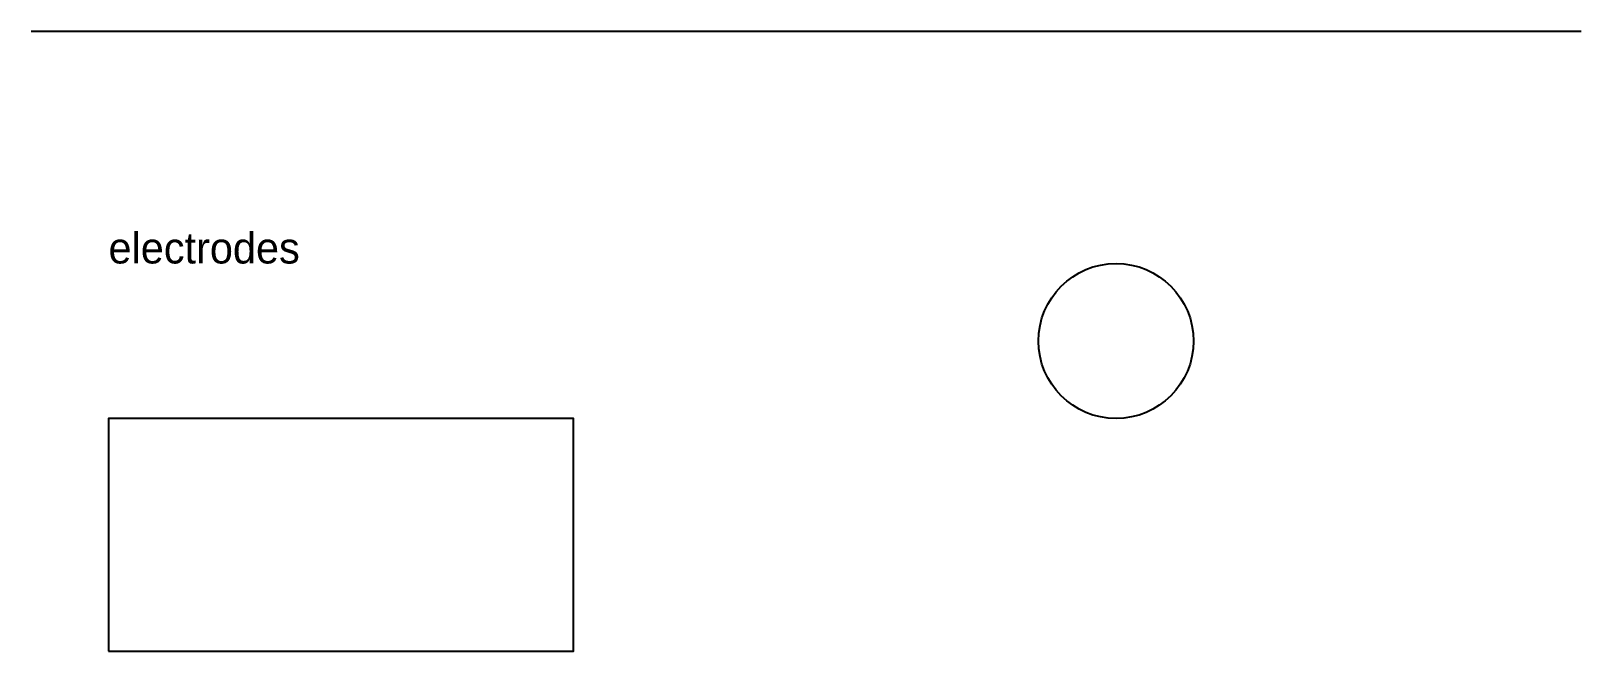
# Model space of a CAD drawing. Header units: millimetres. Extents: x 0 to 100, y 5 to 45.
import ezdxf

# ---------------------------------------------------------------- set-up
doc = ezdxf.new("R2010")
doc.units = ezdxf.units.MM
doc.layers.add('ANODE', color=1, linetype='Continuous')
doc.layers.add('CATHODE', color=5, linetype='Continuous')

msp = doc.modelspace()

# ---------------------------------------------------------------- linework, layer by layer
msp.add_line((0, 45), (100, 45))
at = {"layer": 'ANODE'}
msp.add_lwpolyline([(5, 5), (35, 5), (35, 20), (5, 20)], close=True, dxfattribs=at)
at = {"layer": 'CATHODE'}
msp.add_circle((70, 25), 5, dxfattribs=at)

# ---------------------------------------------------------------- texts
msp.add_text('electrodes', height=2).set_placement((5, 30))

doc.saveas('drawing.dxf')
